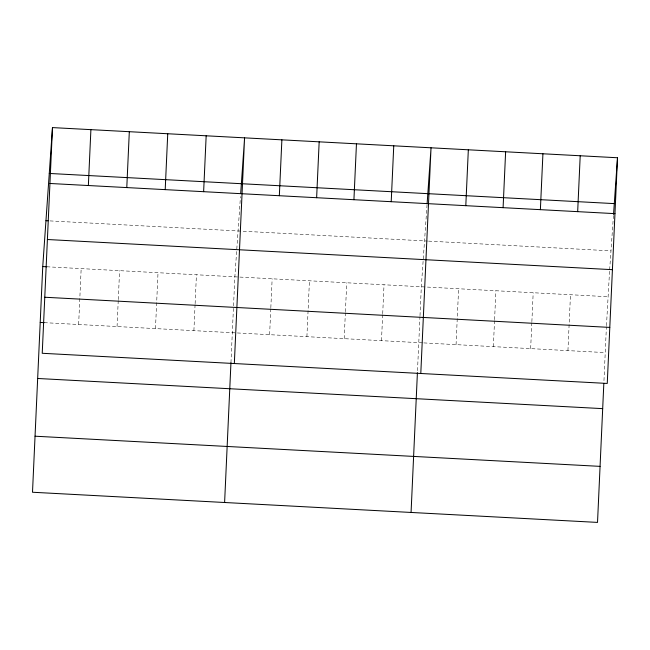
<?xml version="1.0" encoding="UTF-8"?>
<svg xmlns="http://www.w3.org/2000/svg" width="650" height="650" viewBox="0 0 650 650"><rect width="100%" height="100%" fill="white"/><g stroke="black" fill="none" stroke-linecap="round" stroke-linejoin="round"><path stroke-width="0.49" stroke-dasharray="3.25 2.44" d="M78.634 324.488L81.169 268.604M117.057 326.544L118.235 300.592M118.276 299.601L119.592 270.66M155.472 328.591L158.015 272.707M193.895 330.647L195.073 304.696M195.122 303.696L196.438 274.763M230.953 362.716L234.853 276.811L240.476 196.503M269.612 334.685L270.79 308.742M270.831 307.743L272.147 278.801M306.898 336.676L309.441 280.792M344.191 338.666L345.369 312.723M345.418 311.724L346.726 282.783M381.485 340.657L382.663 314.714M382.704 313.714L384.02 284.773M417.503 370.662L419.957 316.704M419.997 315.705L421.314 286.764L427.074 204.49M456.064 344.638L458.608 288.754M493.358 346.629L494.536 320.686M494.585 319.686L495.893 290.745M530.652 348.619L531.83 322.676M531.871 321.677L533.187 292.736M567.938 350.61L570.481 294.726M603.964 380.616L606.409 326.658M606.458 325.658L609.586 270.798M609.651 269.799L613.462 215.426M50.001 220.911L427.546 241.069M428.553 241.118L610.984 250.859M46.792 266.776L238.891 277.03M239.899 277.079L607.774 296.717M44.257 322.66L236.348 332.914M237.356 332.963L422.809 342.867M423.816 342.916L605.231 352.601"/><path stroke-width="0.97" d="M52.479 127.595L42.226 353.283L607.254 383.443L617.5 157.755L52.479 127.595L42.746 266.557L32.5 492.245L597.521 522.405L603.826 383.622M88.359 185.526L90.903 129.643M126.782 187.582L129.317 131.698M165.206 189.629L167.741 133.746M203.629 191.685L206.164 135.801M224.607 502.499L230.953 362.716M234.333 363.537L244.587 137.849L240.687 193.546M279.338 195.723L281.881 139.839M316.631 197.714L319.166 141.83M353.925 199.704L356.46 143.821M391.211 201.695L393.754 145.811M411.068 512.452L417.414 372.669M420.794 373.49L431.039 147.802L427.139 203.499M465.798 205.676L468.333 149.793M503.092 207.667L505.627 151.783M540.378 209.658L542.921 153.774M577.671 211.648L580.206 155.764M613.535 214.435L617.5 157.755M49.27 173.452L614.291 203.612M49.944 183.479L614.965 213.639M45.963 220.699L47.978 220.805M47.393 239.517L612.414 269.677M42.746 266.557L46.792 266.776M44.777 297.245L609.798 327.405M40.211 322.441L44.257 322.66M37.667 378.479L602.688 408.639M35.043 436.207L600.064 466.367"/></g></svg>
